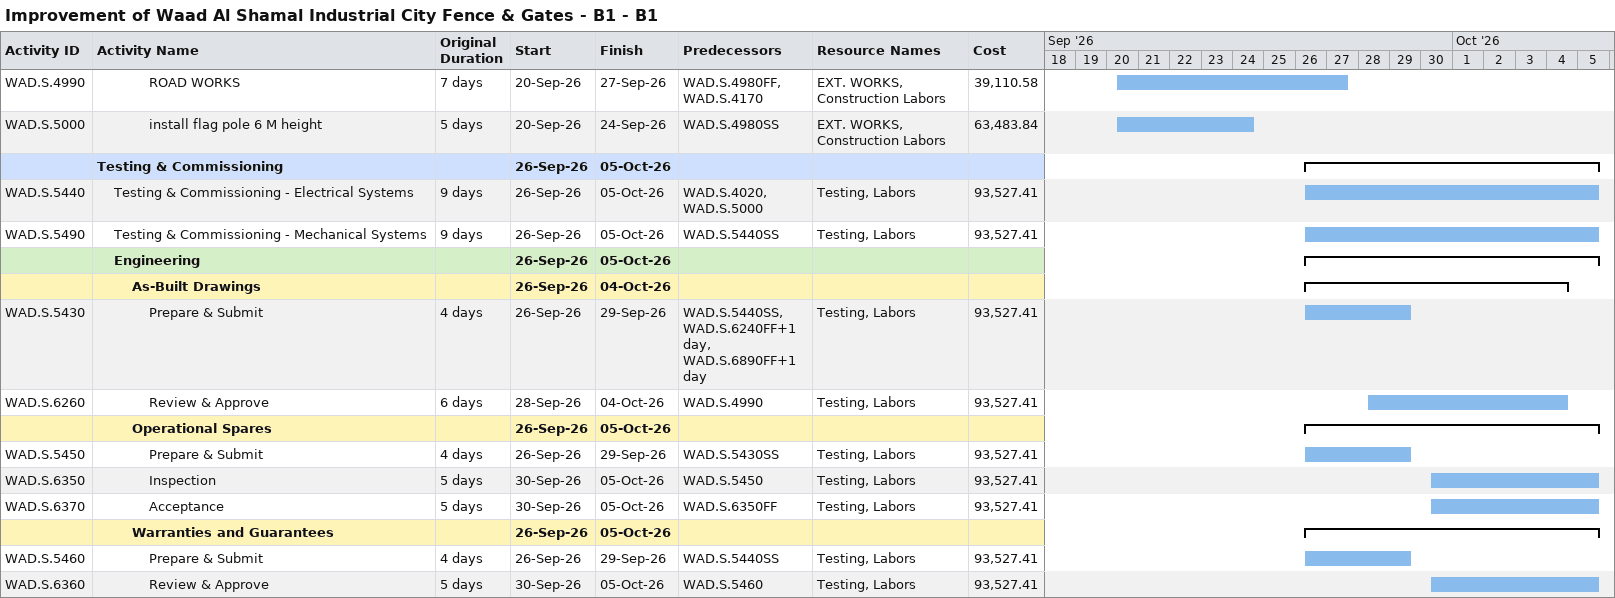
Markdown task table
Improvement of Waad Al Shamal Industrial City Fence & Gates - B1 - B1

| ID | Level | Task | Original duration | Start | Finish | Predecessors | Resources | Cost |
|---|---|---|---|---|---|---|---|---|
| WAD.S.4990 | 4 | ROAD WORKS | 7d | 2026-09-20 | 2026-09-27 | WAD.S.4980FF, WAD.S.4170 | EXT. WORKS, Construction Labors | 39110.58 |
| WAD.S.5000 | 4 | install flag pole 6 M height | 5d | 2026-09-20 | 2026-09-24 | WAD.S.4980SS | EXT. WORKS, Construction Labors | 63483.84 |
|  | 1 | **Testing & Commissioning** |  | 2026-09-26 | 2026-10-05 |  |  |  |
| WAD.S.5440 | 2 | Testing & Commissioning - Electrical Systems | 9d | 2026-09-26 | 2026-10-05 | WAD.S.4020, WAD.S.5000 | Testing, Labors | 93527.41 |
| WAD.S.5490 | 2 | Testing & Commissioning - Mechanical Systems | 9d | 2026-09-26 | 2026-10-05 | WAD.S.5440SS | Testing, Labors | 93527.41 |
|  | 2 | **Engineering** |  | 2026-09-26 | 2026-10-05 |  |  |  |
|  | 3 | **As-Built Drawings** |  | 2026-09-26 | 2026-10-04 |  |  |  |
| WAD.S.5430 | 4 | Prepare & Submit | 4d | 2026-09-26 | 2026-09-29 | WAD.S.5440SS, WAD.S.6240FF+1d, WAD.S.6890FF+1d | Testing, Labors | 93527.41 |
| WAD.S.6260 | 4 | Review & Approve | 6d | 2026-09-28 | 2026-10-04 | WAD.S.4990 | Testing, Labors | 93527.41 |
|  | 3 | **Operational Spares** |  | 2026-09-26 | 2026-10-05 |  |  |  |
| WAD.S.5450 | 4 | Prepare & Submit | 4d | 2026-09-26 | 2026-09-29 | WAD.S.5430SS | Testing, Labors | 93527.41 |
| WAD.S.6350 | 4 | Inspection | 5d | 2026-09-30 | 2026-10-05 | WAD.S.5450 | Testing, Labors | 93527.41 |
| WAD.S.6370 | 4 | Acceptance | 5d | 2026-09-30 | 2026-10-05 | WAD.S.6350FF | Testing, Labors | 93527.41 |
|  | 3 | **Warranties and Guarantees** |  | 2026-09-26 | 2026-10-05 |  |  |  |
| WAD.S.5460 | 4 | Prepare & Submit | 4d | 2026-09-26 | 2026-09-29 | WAD.S.5440SS | Testing, Labors | 93527.41 |
| WAD.S.6360 | 4 | Review & Approve | 5d | 2026-09-30 | 2026-10-05 | WAD.S.5460 | Testing, Labors | 93527.41 |
